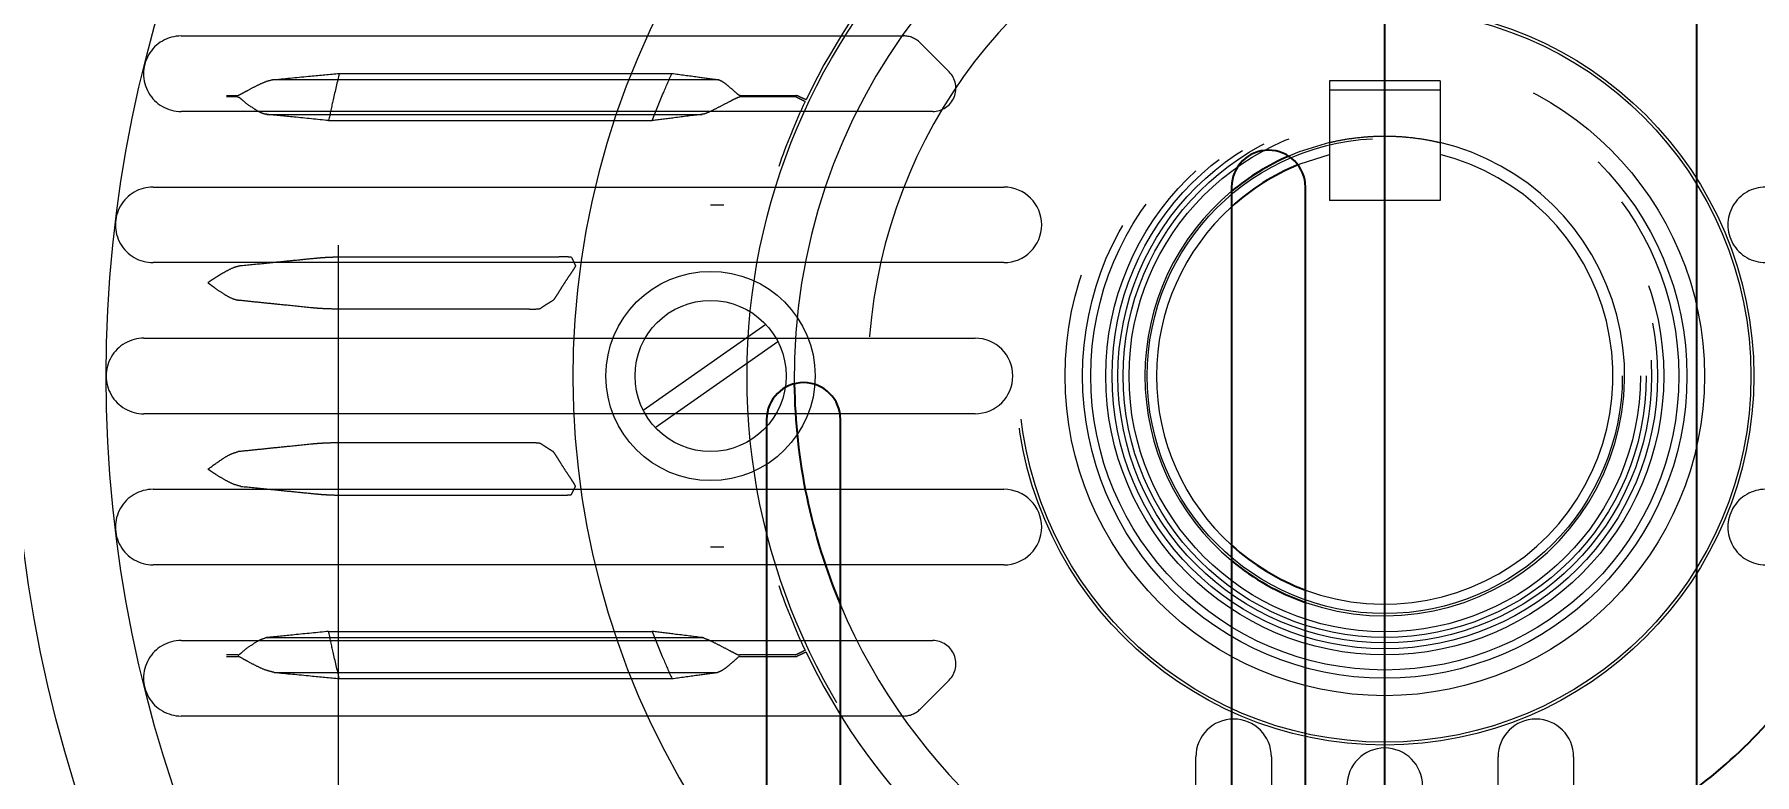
# Model space of a CAD drawing. Header units: millimetres. Extents: x 1293 to 41893, y 1011 to 26911.
# Drawn here: x 16667.7 to 16766.4, y 6748 to 6790.5 of the extents above; entities that cross this region are included whole.
import ezdxf

# ---------------------------------------------------------------- set-up
doc = ezdxf.new("R2010")
doc.units = ezdxf.units.MM
doc.header["$LTSCALE"] = 50
doc.linetypes.add('HIDDEN', pattern=[1.905, 1.27, -0.635])
doc.layers.add('CAPA_1', color=7, linetype='Continuous')
doc.styles.add('SLDTEXTSTYLE0', font='TXT', dxfattribs={"width": 0.75})
doc.dimstyles.new('SLDDIMSTYLE0', dxfattribs={"dimtxt": 100, "dimasz": 100, "dimexe": 0, "dimexo": 0.0625, "dimgap": 25, "dimtad": 2, "dimdec": 0, "dimlfac": 1.5, "dimrnd": 1e-09, "dimzin": 12, "dimdsep": 46, "dimtxsty": 'SLDTEXTSTYLE0', "dimsah": 1, "dimcen": 0.09, "dimadec": 0, "dimazin": 3, "dimtfac": 1, "dimtdec": 0, "dimtofl": 0, "dimtmove": 0, "dimatfit": 3, "dimfxl": 1, "dimfrac": 2, "dimtolj": 1, "dimtzin": 12, "dimarcsym": 0})

# ---------------------------------------------------------------- blocks, each defined once
blk = doc.blocks.new('_D_5')
at = {"layer": 'CAPA_1', "transparency": 16777216}
for p, q in [((11574.397, 7831.177), (17588.061, 7831.177)), ((17538.061, 7831.177), (17538.061, 4708.493)), ((16485.165, 4708.493), (17588.061, 4708.493))]:
    blk.add_line(p, q, dxfattribs=at)
for points in [[(17538.061, 7831.177), (17522.676, 7731.177), (17553.445, 7731.177)], [(17538.061, 4708.493), (17553.445, 4808.493), (17522.676, 4808.493)]]:
    blk.add_solid(points, dxfattribs=at)
at = {"layer": 'CAPA_1', "transparency": 16777216, "insert": (17409.154, 6122.057), "char_height": 100, "attachment_point": 1, "rotation": 90, "style": 'SLDTEXTSTYLE0'}
blk.add_mtext('4684', dxfattribs=at)
blk = doc.blocks.new('_D_14')
at = {"layer": 'CAPA_1', "transparency": 16777216}
for p, q in [((14179.915, 6343.653), (14179.915, 7568.725)), ((16745.162, 6492.001), (16745.162, 7568.725)), ((14179.915, 7518.725), (16745.162, 7518.725))]:
    blk.add_line(p, q, dxfattribs=at)
for points in [[(14179.915, 7518.725), (14279.915, 7503.341), (14279.915, 7534.11)], [(16745.162, 7518.725), (16645.162, 7534.11), (16645.162, 7503.341)]]:
    blk.add_solid(points, dxfattribs=at)
at = {"layer": 'CAPA_1', "transparency": 16777216, "insert": (15314.761, 7647.632), "char_height": 100, "attachment_point": 1, "style": 'SLDTEXTSTYLE0'}
blk.add_mtext('3848', dxfattribs=at)
blk = doc.blocks.new('_D_15')
at = {"layer": 'CAPA_1', "transparency": 16777216}
for p, q in [((6530.125, 8742.377), (6530.125, 9415.646)), ((16745.162, 6492.001), (16745.162, 9415.646)), ((6530.125, 9365.646), (16745.162, 9365.646))]:
    blk.add_line(p, q, dxfattribs=at)
for points in [[(6530.125, 9365.646), (6630.125, 9350.262), (6630.125, 9381.031)], [(16745.162, 9365.646), (16645.162, 9381.031), (16645.162, 9350.262)]]:
    blk.add_solid(points, dxfattribs=at)
at = {"layer": 'CAPA_1', "transparency": 16777216, "insert": (11452.921, 9494.553), "char_height": 100, "attachment_point": 1, "style": 'SLDTEXTSTYLE0'}
blk.add_mtext('15323', dxfattribs=at)

msp = doc.modelspace()

# ---------------------------------------------------------------- linework, layer by layer
at = {"color": 7, "linetype": 'Continuous', "lineweight": 25}
for p, q in [((16763.0452224, 6795.0681195), (16763.0452224, 6655.0681195)), ((16736.3785557, 6781.7347861), (16736.3785557, 6668.4014528)), ((16740.6118891, 6668.4014528), (16740.6118891, 6781.7347861)), ((16709.7118891, 6768.4014528), (16709.7118891, 6681.7347861)), ((16713.9452224, 6681.7347861), (16713.9452224, 6768.4014528))]:
    msp.add_line(p, q, dxfattribs=at)
at = {"color": 1, "linetype": 'HIDDEN', "lineweight": 18}
for p, q in [((16676.1383424, 6790.4014528), (16717.567132, 6790.4014528)), ((16718.509941, 6790.0109285), (16720.1766077, 6788.3442619)), ((16681.4688903, 6787.8976892), (16681.4684573, 6787.8976475)), ((16681.4684573, 6787.8976475), (16706.8936246, 6787.8976475)), ((16685.203398, 6788.2552273), (16704.2807582, 6788.2552273)), ((16748.3368891, 6787.8347861), (16741.9868891, 6787.8347861)), ((16741.9868891, 6787.8347861), (16741.9868891, 6780.9557861)), ((16748.3368891, 6787.8347861), (16748.3368891, 6780.9557861)), ((16679.374385, 6786.9014531), (16678.7281292, 6786.9014531)), ((16678.7288237, 6786.9888799), (16679.3957094, 6786.9888799)), ((16711.3711336, 6786.9014531), (16708.1453689, 6786.9014531)), ((16708.1832809, 6786.9888799), (16711.4264294, 6786.9888799)), ((16741.9868891, 6787.3057861), (16748.3368891, 6787.3057861)), ((16719.2337987, 6786.0681195), (16676.1383424, 6786.0681195)), ((16681.0468263, 6785.9052581), (16706.0113583, 6785.9052581)), ((16684.5916477, 6785.5476783), (16703.1549833, 6785.5476783)), ((16674.5249063, 6781.7347861), (16723.31838, 6781.7347861)), ((16748.3368891, 6780.9557861), (16741.9868891, 6780.9557861)), ((16685.1618891, 6738.4014528), (16685.1618891, 6778.4014528)), ((16723.31838, 6777.4014528), (16674.5249063, 6777.4014528)), ((16685.6499264, 6777.7393865), (16697.7998969, 6777.7393865)), ((16696.1129299, 6774.7341014), (16685.3811076, 6774.7341014)), ((16673.9952224, 6773.0681195), (16721.6618891, 6773.0681195)), ((16709.6665444, 6773.8545011), (16702.6356087, 6768.9313869)), ((16703.3239004, 6767.9484045), (16710.3548361, 6772.8715187)), ((16721.6618891, 6768.7347861), (16673.9952224, 6768.7347861)), ((16696.1129299, 6767.0688042), (16685.3811076, 6767.0688042)), ((16674.5249063, 6764.4014528), (16723.31838, 6764.4014528)), ((16685.6499264, 6764.0635192), (16697.7998969, 6764.0635192)), ((16723.31838, 6760.0681195), (16674.5249063, 6760.0681195)), ((16684.5916477, 6756.2552273), (16703.1549833, 6756.2552273)), ((16676.1383424, 6755.7347861), (16719.2337987, 6755.7347861)), ((16681.0468263, 6755.8976475), (16706.0113583, 6755.8976475)), ((16679.374385, 6754.9014526), (16678.7281292, 6754.9014526)), ((16678.7288237, 6754.8140257), (16679.3957095, 6754.8140257)), ((16711.3711336, 6754.9014526), (16708.1453688, 6754.9014526)), ((16708.183281, 6754.8140257), (16711.4264294, 6754.8140257)), ((16681.4684573, 6753.9052581), (16706.8936246, 6753.9052581)), ((16681.4688903, 6753.9052164), (16681.4684573, 6753.9052581)), ((16685.203398, 6753.5476783), (16704.2807582, 6753.5476783)), ((16720.1766077, 6753.4586438), (16718.509941, 6751.7919771)), ((16717.567132, 6751.4014528), (16676.1383424, 6751.4014528)), ((16734.3285557, 6700.2644701), (16734.3285557, 6749.0579437)), ((16738.6618891, 6749.0579437), (16738.6618891, 6700.2644701)), ((16751.6618891, 6700.2644701), (16751.6618891, 6749.0579437)), ((16755.9952224, 6749.0579437), (16755.9952224, 6700.2644701))]:
    msp.add_line(p, q, dxfattribs=at)
at = {"color": 1, "linetype": 'HIDDEN', "lineweight": 18, "flags": 128}
for points in [[(16741.9868891, 6784.2884282), (16740.2497959, 6783.7530316), (16739.6510466, 6783.5078937)], [(16740.1844039, 6783.0099778), (16740.3096885, 6783.0607244), (16741.9868891, 6783.6022839)], [(16707.2500888, 6780.6975556), (16707.1557215, 6780.6984159), (16707.0613567, 6780.6992783), (16706.9669945, 6780.7001428), (16706.8726349, 6780.7010095), (16706.7782779, 6780.7018783), (16706.6839234, 6780.7027493), (16706.5895716, 6780.7036223), (16706.4952224, 6780.7044976)], [(16706.4952224, 6761.0984081), (16706.5895716, 6761.0992833), (16706.6839234, 6761.1001564), (16706.7782779, 6761.1010273), (16706.8726349, 6761.1018961), (16706.9669945, 6761.1027628), (16707.0613567, 6761.1036273), (16707.1557215, 6761.1044897), (16707.2500888, 6761.10535)]]:
    msp.add_lwpolyline(points, dxfattribs=at)
at = {"color": 1, "linetype": 'HIDDEN', "lineweight": 18}
for centre, radius in [((16745.1618891, 6770.9014528), 86.6666667), ((16745.1618891, 6770.9014528), 78.6905989), ((16745.1618891, 6770.9014528), 73.3333333), ((16745.1618891, 6770.9014528), 36.576), ((16745.1618891, 6770.9014528), 21.1666667), ((16745.1618891, 6770.9014528), 21), ((16745.1618891, 6770.9014528), 18.3333333), ((16745.1618891, 6770.9014528), 17.3333333), ((16745.1618891, 6770.9014528), 16.8619288), ((16745.1618891, 6770.9014528), 16), ((16745.1618891, 6770.9014528), 15.6427344), ((16745.1618891, 6770.9014528), 15.3022674), ((16745.1618891, 6770.9014528), 15), ((16745.1618891, 6770.9014528), 14.6666667), ((16745.1618891, 6770.9014528), 13.625), ((16706.4952224, 6770.9014528), 6), ((16706.4952224, 6770.9014528), 4.3333333)]:
    msp.add_circle(centre, radius, dxfattribs=at)
for centre, radius, start, end in [((16745.1618891, 6770.9014528), 87.6666667, 284.612553005, 246.148151583), ((16745.1618891, 6778.4014528), 60, 0, 180), ((16745.1618891, 6770.9014528), 46.5666667, 16.923767291, 220.423345957), ((16745.1618891, 6770.9014528), 33.8666667, 310.772044841, 180.762723665), ((16745.1618891, 6770.9014528), 29.6333333, 52.879949427, 252.758466507), ((16745.1618891, 6770.9014528), 36.7787701, 135.885247552, 154.483399687), ((16676.1383424, 6788.2347861), 2.1666667, 90, 270.000001124), ((16717.567132, 6789.0681195), 1.3333333, 45, 90), ((16719.2337987, 6787.4014528), 1.3333333, 270, 45), ((16745.1618891, 6770.9014528), 36.7787701, 154.674819664, 160.933003354), ((16745.1618891, 6770.9014528), 13.7583333, 250.688206011, 76.657636203), ((16745.1618891, 6770.9014528), 13.0916667, 249.66250565, 75.964638731), ((16674.5249063, 6779.5681195), 2.1666667, 90, 270.000001124), ((16723.31838, 6779.5681195), 2.1666667, 270, 90), ((16745.1618891, 6770.9014528), 13.7583333, 129.672686873, 230.327313127), ((16767.0053982, 6779.5681195), 2.1666667, 90, 270.000001124), ((16745.1618891, 6770.9014528), 13.0916667, 132.137357125, 227.862642875), ((16673.9952224, 6770.9014528), 2.1666667, 90, 270.000001124), ((16721.6618891, 6770.9014528), 2.1666667, 270, 90), ((16674.5249063, 6762.2347861), 2.1666667, 90, 270.000001124), ((16723.31838, 6762.2347861), 2.1666667, 270, 90), ((16767.0053982, 6762.2347861), 2.1666667, 90, 270.000001124), ((16745.1618891, 6770.9014528), 36.7787701, 199.066996646, 205.325180336), ((16745.1618891, 6770.9014528), 33.8666667, 202.816433272, 254.968479694), ((16676.1383424, 6753.5681195), 2.1666667, 90, 270.000001124), ((16719.2337987, 6754.4014528), 1.3333333, 315, 90), ((16745.1618891, 6770.9014528), 36.7787701, 205.516600313, 224.114752448), ((16717.567132, 6752.7347861), 1.3333333, 270, 315), ((16736.4952224, 6749.0579437), 2.1666667, 0, 180), ((16753.8285557, 6749.0579437), 2.1666667, 0, 180), ((16745.1618891, 6747.4014528), 2.1666667, 0, 180)]:
    msp.add_arc(centre, radius, start, end, dxfattribs=at)
at = {"color": 7, "linetype": 'Continuous', "lineweight": 25}
for centre, radius, start, end in [((16738.4952224, 6781.7347861), 2.1166667, 0, 180), ((16745.1618891, 6770.9014528), 13.7583333, 113.612302654, 129.672686873), ((16745.1618891, 6770.9014528), 13.0916667, 112.34623004, 132.137357125), ((16711.8285557, 6768.4014528), 2.1166667, 0, 180), ((16745.1618891, 6770.9014528), 33.8666667, 180.762767822, 202.816433272), ((16745.1618891, 6770.9014528), 13.0916667, 227.862642875, 249.66250565), ((16745.1618891, 6770.9014528), 13.7583333, 230.327313127, 250.688206011), ((16745.1618891, 6770.9014528), 29.6333333, 307.120050573, 318.274686408)]:
    msp.add_arc(centre, radius, start, end, dxfattribs=at)
at = {"color": 1, "linetype": 'HIDDEN', "lineweight": 18}
for points, knots in [([(16681.4684573, 6787.8976475), (16681.3097638, 6787.8628454), (16680.9925213, 6787.7932728), (16680.4576382, 6787.5429862), (16680.016553, 6787.3116458), (16679.7100026, 6787.1396342), (16679.55711, 6787.0536681), (16679.4776953, 6787.0128172), (16679.43115, 6786.9930748), (16679.4063266, 6786.9901366), (16679.3957094, 6786.9888799)], [0, 0, 0, 0, 0.2499085822, 0.4995895258, 0.7496363171, 0.8743991621, 0.9370543318, 0.9685267854, 0.9865387026, 1, 1, 1, 1]), ([(16681.4688903, 6787.8976892), (16682.1650801, 6787.9646525), (16683.4082763, 6788.0842299), (16684.6548886, 6788.2029781), (16685.203398, 6788.2552273)], [0, 0, 0, 0, 0.5599999441, 1, 1, 1, 1]), ([(16685.203398, 6788.2552273), (16685.0822057, 6787.7514386), (16684.8657887, 6786.851807), (16684.6754138, 6785.9461656), (16684.5916477, 6785.5476783)], [0, 0, 0, 0, 0.5599943946, 1, 1, 1, 1]), ([(16703.1549833, 6785.5476783), (16703.352498, 6786.0584094), (16703.7052142, 6786.9704584), (16704.1048926, 6787.8626479), (16704.2807582, 6788.2552273)], [0, 0, 0, 0, 0.5599820195, 1, 1, 1, 1]), ([(16704.2807582, 6788.2552273), (16704.767904, 6788.1885953), (16705.637807, 6788.0696094), (16706.5099026, 6787.9501914), (16706.8936246, 6787.8976475)], [0, 0, 0, 0, 0.5599999848, 1, 1, 1, 1]), ([(16706.8936246, 6787.8976475), (16706.9001701, 6787.8966662), (16706.9118581, 6787.894914), (16706.9232474, 6787.8923649), (16706.9282584, 6787.8912434)], [0, 0, 0, 0, 0.5600241024, 1, 1, 1, 1]), ([(16708.1832809, 6786.9888799), (16708.1738794, 6786.9898969), (16708.1339808, 6786.9942129), (16708.0041212, 6787.0960401), (16707.7846023, 6787.2947744), (16707.4811984, 6787.5573633), (16707.1788817, 6787.7932724), (16707.0118185, 6787.858579), (16706.9282584, 6787.8912434)], [0, 0, 0, 0, 0.0148066678, 0.0628371167, 0.2509392307, 0.5009354143, 0.7503824561, 1, 1, 1, 1]), ([(16679.374385, 6786.9014531), (16679.3839099, 6786.9000845), (16679.4675733, 6786.8880637), (16679.7213635, 6786.629555), (16680.1286945, 6786.3546671), (16680.601324, 6786.0380011), (16680.8490179, 6785.9570997), (16680.9729865, 6785.9166093)], [0, 0, 0, 0, 0.01430766116, 0.12567368357, 0.50024069644, 0.74987495444, 1, 1, 1, 1]), ([(16706.1148791, 6785.9279132), (16706.2511799, 6785.9821178), (16706.5240733, 6786.0906431), (16707.0400428, 6786.3607959), (16707.4899245, 6786.5944746), (16707.8133973, 6786.7626692), (16707.9789638, 6786.8425593), (16708.0708596, 6786.8869148), (16708.1209215, 6786.8966829), (16708.1453689, 6786.9014531)], [0, 0, 0, 0, 0.249956233, 0.5004472549, 0.7497339394, 0.8787966209, 0.9393460892, 0.9703799692, 1, 1, 1, 1]), ([(16711.3836481, 6786.8988584), (16711.3813913, 6786.8997159), (16711.3773514, 6786.9012508), (16711.3730376, 6786.9013911), (16711.3711336, 6786.9014531)], [0, 0, 0, 0, 0.5586226907, 1, 1, 1, 1]), ([(16711.9177556, 6786.6337611), (16711.9102307, 6786.6382718), (16711.8967073, 6786.6463781), (16711.8373862, 6786.6770496), (16711.7399245, 6786.7261571), (16711.5844521, 6786.8024694), (16711.4482597, 6786.8678438), (16711.3836481, 6786.8988584)], [0, 0, 0, 0, 0.1801093328, 0.323682027, 0.5005579199, 0.7630574511, 1, 1, 1, 1]), ([(16711.4381437, 6786.986473), (16711.4360307, 6786.9872647), (16711.4322486, 6786.9886818), (16711.4282112, 6786.9888192), (16711.4264294, 6786.9888799)], [0, 0, 0, 0, 0.5586801675, 1, 1, 1, 1]), ([(16711.9705013, 6786.7447387), (16711.9623266, 6786.7476917), (16711.9476582, 6786.7529905), (16711.8875011, 6786.7791209), (16711.7900324, 6786.8226755), (16711.6363041, 6786.89331), (16711.5018417, 6786.9565261), (16711.4381437, 6786.986473)], [0, 0, 0, 0, 0.181249914, 0.3252275968, 0.5007170658, 0.763477772, 1, 1, 1, 1]), ([(16681.0468263, 6785.9052581), (16681.0329575, 6785.9068605), (16681.0081648, 6785.9097249), (16680.9837457, 6785.9145037), (16680.9729865, 6785.9166093)], [0, 0, 0, 0, 0.5593928306, 1, 1, 1, 1]), ([(16684.5916477, 6785.5476783), (16683.9298055, 6785.6142829), (16682.7479444, 6785.7332197), (16681.5666124, 6785.8526908), (16681.0468263, 6785.9052581)], [0, 0, 0, 0, 0.5599999994, 1, 1, 1, 1]), ([(16706.0113583, 6785.9052581), (16705.4761079, 6785.8384658), (16704.5203034, 6785.7191938), (16703.5721646, 6785.6000859), (16703.1549833, 6785.5476783)], [0, 0, 0, 0, 0.5599998237, 1, 1, 1, 1]), ([(16706.1148791, 6785.9279132), (16706.0952246, 6785.9223368), (16706.0602142, 6785.9124036), (16706.0262537, 6785.9074367), (16706.0113583, 6785.9052581)], [0, 0, 0, 0, 0.5613900411, 1, 1, 1, 1]), ([(16741.9868891, 6784.2884282), (16741.9989222, 6784.2913167), (16742.0229279, 6784.2970792), (16742.2741337, 6784.3547798), (16742.8577198, 6784.4757691), (16743.7391536, 6784.5951757), (16744.5361961, 6784.6513852), (16744.9529102, 6784.6569803), (16745.1618891, 6784.6597861)], [0, 0, 0, 0, 0.1256015541, 0.2505717668, 0.5002548069, 0.7496483986, 0.8744506091, 1, 1, 1, 1]), ([(16745.1618891, 6784.6597861), (16745.3701907, 6784.6569975), (16745.7870341, 6784.6514169), (16746.584276, 6784.5952326), (16747.465938, 6784.4757748), (16748.049701, 6784.354771), (16748.3008994, 6784.2970669), (16748.3248912, 6784.2913081), (16748.3368891, 6784.2884282)], [0, 0, 0, 0, 0.1251441204, 0.2504325271, 0.4997989702, 0.7492380061, 0.8745990374, 1, 1, 1, 1]), ([(16679.5445178, 6777.2284365), (16679.4005906, 6777.1914892), (16679.1128609, 6777.1176267), (16678.5117542, 6776.7992495), (16678.0697937, 6776.5150433), (16677.7605194, 6776.3137807), (16677.7207979, 6776.274661), (16677.6749494, 6776.265231), (16677.6693869, 6776.264087)], [0, 0, 0, 0, 0.249516621, 0.4988173014, 0.9304209361, 0.937094123, 0.9923680261, 1, 1, 1, 1]), ([(16679.5445178, 6777.2284365), (16679.5486226, 6777.2289548), (16679.5559526, 6777.2298805), (16679.5632843, 6777.2306446), (16679.5665103, 6777.2309808)], [0, 0, 0, 0, 0.56000000173, 1, 1, 1, 1]), ([(16679.5665103, 6777.2309808), (16680.0554985, 6777.2803236), (16680.8608907, 6777.361594), (16681.983242, 6777.4744738), (16682.9331712, 6777.5698509), (16683.566721, 6777.6332942), (16683.8834959, 6777.6650159)], [0, 0, 0, 0, 0.3399999991, 0.5599999995, 0.7799999998, 1, 1, 1, 1]), ([(16683.8834959, 6777.6650159), (16684.0050267, 6777.6758563), (16684.2484436, 6777.6975688), (16684.7054812, 6777.7215972), (16685.1830929, 6777.7365334), (16685.5029986, 6777.7384885), (16685.6499264, 6777.7393865)], [0, 0, 0, 0, 0.2494820137, 0.4996934434, 0.7702168118, 1, 1, 1, 1]), ([(16698.7452277, 6777.2309808), (16698.744834, 6777.2211062), (16698.7440445, 6777.2013066), (16698.6980526, 6777.1186622), (16698.626613, 6777.0056715), (16698.5035858, 6776.8210506), (16698.3196733, 6776.5483864), (16698.0923898, 6776.2015023), (16697.8771494, 6775.8601228), (16697.6904451, 6775.5586439), (16697.5386993, 6775.3189271), (16697.487318, 6775.2653915), (16697.4615964, 6775.2385915)], [0, 0, 0, 0, 0.06253057559, 0.12537891303, 0.18672231994, 0.25108125478, 0.37621318921, 0.50139239947, 0.62634002818, 0.75096695117, 0.87533352639, 1, 1, 1, 1]), ([(16698.5238926, 6777.6922754), (16698.5189682, 6777.6959324), (16698.5089571, 6777.7033669), (16698.4353316, 6777.7164323), (16698.2858531, 6777.7289649), (16698.056092, 6777.7377931), (16697.885333, 6777.7388551), (16697.7998969, 6777.7393865)], [0, 0, 0, 0, 0.1233476742, 0.2507569007, 0.5002717632, 0.7499702663, 1, 1, 1, 1]), ([(16698.5238926, 6777.6922754), (16698.5487186, 6777.6399976), (16698.5896084, 6777.5538932), (16698.6471016, 6777.4339569), (16698.6959829, 6777.3324703), (16698.7288128, 6777.2648107), (16698.7452277, 6777.2309808)], [0, 0, 0, 0, 0.3399999993, 0.5599999995, 0.7799999998, 1, 1, 1, 1]), ([(16677.6670652, 6776.2347861), (16677.671165, 6776.2340565), (16677.6812783, 6776.2322566), (16677.7006906, 6776.22092), (16677.7335919, 6776.197932), (16677.7648816, 6776.1747691), (16677.7937098, 6776.1533858), (16677.8296289, 6776.1267302), (16677.9336153, 6776.0498187), (16678.175953, 6775.8731179), (16678.5426164, 6775.6250145), (16678.985535, 6775.3617242), (16679.2506935, 6775.283846), (16679.3834355, 6775.2448591)], [0, 0, 0, 0, 0.0058989916, 0.0145514555, 0.0314446956, 0.062936122, 0.0693808495, 0.0820262129, 0.1259090653, 0.2511358662, 0.501365169, 0.75037658, 1, 1, 1, 1]), ([(16679.4297334, 6775.2385915), (16679.4210706, 6775.2395596), (16679.4056013, 6775.2412883), (16679.3902083, 6775.243768), (16679.3834355, 6775.2448591)], [0, 0, 0, 0, 0.5600002234, 1, 1, 1, 1]), ([(16683.6352766, 6774.8082696), (16683.1586287, 6774.8569125), (16682.3735615, 6774.9370303), (16681.2801172, 6775.0488927), (16680.3549124, 6775.1436574), (16679.7381264, 6775.2069468), (16679.4297334, 6775.2385915)], [0, 0, 0, 0, 0.3399999998, 0.5599999999, 0.7799999999, 1, 1, 1, 1]), ([(16697.4615964, 6775.2385915), (16697.3783932, 6775.1866585), (16697.2413526, 6775.101122), (16697.055798, 6774.9818997), (16696.9008722, 6774.8809885), (16696.7996093, 6774.8136854), (16696.7489778, 6774.7800338)], [0, 0, 0, 0, 0.3399999231, 0.5599999504, 0.7799999763, 1, 1, 1, 1]), ([(16685.3811076, 6774.7341014), (16685.2203348, 6774.7351051), (16684.9033722, 6774.7370839), (16684.4335623, 6774.7524823), (16683.9951075, 6774.7756779), (16683.7556209, 6774.7973694), (16683.6352766, 6774.8082696)], [0, 0, 0, 0, 0.253469015, 0.4997125991, 0.7486008337, 1, 1, 1, 1]), ([(16696.1129299, 6774.7341014), (16696.1903792, 6774.7347305), (16696.3452875, 6774.7359887), (16696.5417286, 6774.7458137), (16696.6930963, 6774.7604857), (16696.7303415, 6774.7735146), (16696.7489778, 6774.7800338)], [0, 0, 0, 0, 0.249788509, 0.4996078572, 0.7496192679, 1, 1, 1, 1]), ([(16683.6352766, 6766.9946361), (16683.1586287, 6766.9459931), (16682.3735615, 6766.8658753), (16681.2801172, 6766.754013), (16680.3549124, 6766.6592482), (16679.7381264, 6766.5959589), (16679.4297334, 6766.5643142)], [0, 0, 0, 0, 0.3399999998, 0.5599999999, 0.7799999999, 1, 1, 1, 1]), ([(16685.3811076, 6767.0688042), (16685.220329, 6767.0678006), (16684.9033662, 6767.0658221), (16684.4335516, 6767.0504229), (16683.9951026, 6767.0272268), (16683.7556165, 6767.0055357), (16683.6352766, 6766.9946361)], [0, 0, 0, 0, 0.2534779648, 0.4997126012, 0.7486094943, 1, 1, 1, 1]), ([(16696.7489778, 6767.0228718), (16696.7304506, 6767.029382), (16696.6933828, 6767.0424071), (16696.5419902, 6767.0570629), (16696.3456474, 6767.0669269), (16696.1905481, 6767.0681781), (16696.1129299, 6767.0688042)], [0, 0, 0, 0, 0.2498928227, 0.4999663091, 0.7497620676, 1, 1, 1, 1]), ([(16697.4615964, 6766.5643142), (16697.3783932, 6766.6162471), (16697.2413526, 6766.7017837), (16697.055798, 6766.821006), (16696.9008722, 6766.9219171), (16696.7996093, 6766.9892202), (16696.7489778, 6767.0228718)], [0, 0, 0, 0, 0.3399999231, 0.5599999504, 0.7799999763, 1, 1, 1, 1]), ([(16677.6670652, 6765.5681195), (16677.6712286, 6765.5689821), (16677.7145844, 6765.5779647), (16677.7503211, 6765.6178101), (16678.0325295, 6765.823789), (16678.4366863, 6766.1164286), (16678.9854325, 6766.4408306), (16679.2506593, 6766.5189426), (16679.3834355, 6766.5580465)], [0, 0, 0, 0, 0.00604630283, 0.06296269147, 0.06942816862, 0.5004496842, 0.74991827584, 1, 1, 1, 1]), ([(16679.4297334, 6766.5643142), (16679.4210706, 6766.5633461), (16679.4056013, 6766.5616173), (16679.3902083, 6766.5591376), (16679.3834355, 6766.5580465)], [0, 0, 0, 0, 0.5600002233, 1, 1, 1, 1]), ([(16698.7452277, 6764.5719248), (16698.7448355, 6764.5817986), (16698.7440493, 6764.6015945), (16698.6980457, 6764.6842544), (16698.6266068, 6764.7972434), (16698.5035782, 6764.9818663), (16698.3196732, 6765.2545193), (16698.0923898, 6765.6014033), (16697.8771494, 6765.9427828), (16697.6904451, 6766.2442617), (16697.5386993, 6766.4839785), (16697.487318, 6766.5375141), (16697.4615964, 6766.5643142)], [0, 0, 0, 0, 0.0625371939, 0.1253793439, 0.1867357986, 0.2510815854, 0.3762134646, 0.5013926196, 0.6263401931, 0.7509670611, 0.8753335814, 1, 1, 1, 1]), ([(16679.5445178, 6764.5744691), (16679.4006264, 6764.6113016), (16679.1129681, 6764.6849348), (16678.6280527, 6764.9432101), (16678.2267872, 6765.1846834), (16677.9608464, 6765.3573222), (16677.8466541, 6765.4325903), (16677.8072883, 6765.4586526), (16677.7755006, 6765.4796669), (16677.7414167, 6765.5024884), (16677.7062958, 6765.5238899), (16677.6859806, 6765.5361166), (16677.6749769, 6765.5379084), (16677.6693869, 6765.5388187)], [0, 0, 0, 0, 0.2491391029, 0.498062592, 0.7486092843, 0.8742724029, 0.9177998103, 0.9305008597, 0.9371562218, 0.9686015944, 0.9851177147, 0.9924395812, 1, 1, 1, 1]), ([(16679.5445178, 6764.5744691), (16679.5486226, 6764.5739508), (16679.5559526, 6764.5730252), (16679.5632843, 6764.572261), (16679.5665103, 6764.5719248)], [0, 0, 0, 0, 0.5600000019, 1, 1, 1, 1]), ([(16679.5665103, 6764.5719248), (16680.0554985, 6764.522582), (16680.8608907, 6764.4413116), (16681.983242, 6764.3284318), (16682.9331712, 6764.2330548), (16683.566721, 6764.1696114), (16683.8834959, 6764.1378897)], [0, 0, 0, 0, 0.3399999991, 0.5599999995, 0.7799999998, 1, 1, 1, 1]), ([(16683.8834959, 6764.1378897), (16684.0050267, 6764.1270493), (16684.2484436, 6764.1053369), (16684.7054842, 6764.0813082), (16685.1830962, 6764.0663725), (16685.5030019, 6764.0644172), (16685.6499264, 6764.0635192)], [0, 0, 0, 0, 0.24948201693, 0.49969344992, 0.77022183002, 1, 1, 1, 1]), ([(16697.7998969, 6764.0635192), (16697.8850543, 6764.0640472), (16698.0555555, 6764.0651044), (16698.2852165, 6764.0739047), (16698.4349705, 6764.0864302), (16698.5088933, 6764.0995072), (16698.518947, 6764.1069627), (16698.5238926, 6764.1106303)], [0, 0, 0, 0, 0.2492126598, 0.4989710756, 0.7485346281, 0.8762983756, 1, 1, 1, 1]), ([(16698.5238926, 6764.1106303), (16698.5487186, 6764.162908), (16698.5896084, 6764.2490125), (16698.6471016, 6764.3689488), (16698.6959829, 6764.4704353), (16698.7288128, 6764.538095), (16698.7452277, 6764.5719248)], [0, 0, 0, 0, 0.3399999993, 0.5599999995, 0.7799999998, 1, 1, 1, 1]), ([(16684.5916477, 6756.2552273), (16683.9298055, 6756.1886227), (16682.7479444, 6756.0696859), (16681.5666124, 6755.9502148), (16681.0468263, 6755.8976475)], [0, 0, 0, 0, 0.5599999994, 1, 1, 1, 1]), ([(16685.203398, 6753.5476783), (16685.0822057, 6754.051467), (16684.8657887, 6754.9510986), (16684.6754138, 6755.85674), (16684.5916477, 6756.2552273)], [0, 0, 0, 0, 0.5599943946, 1, 1, 1, 1]), ([(16706.0113583, 6755.8976475), (16705.4761079, 6755.9644398), (16704.5203034, 6756.0837118), (16703.5721646, 6756.2028198), (16703.1549833, 6756.2552273)], [0, 0, 0, 0, 0.5599998237, 1, 1, 1, 1]), ([(16703.1549833, 6756.2552273), (16703.352498, 6755.7444963), (16703.7052142, 6754.8324472), (16704.1048926, 6753.9402577), (16704.2807582, 6753.5476783)], [0, 0, 0, 0, 0.5599820195, 1, 1, 1, 1]), ([(16679.374385, 6754.9014528), (16679.3838927, 6754.9028129), (16679.4675594, 6754.9147815), (16679.7213468, 6755.173409), (16680.1286948, 6755.4482216), (16680.601324, 6755.7649081), (16680.8490179, 6755.8458071), (16680.9729865, 6755.8862963)], [0, 0, 0, 0, 0.0142814236, 0.12567493364, 0.50024141115, 0.7498753121, 1, 1, 1, 1]), ([(16681.0468263, 6755.8976475), (16681.0329575, 6755.8960452), (16681.0081648, 6755.8931807), (16680.9837457, 6755.8884019), (16680.9729865, 6755.8862963)], [0, 0, 0, 0, 0.5593928306, 1, 1, 1, 1]), ([(16706.1148791, 6755.8749925), (16706.0952246, 6755.8805689), (16706.0602142, 6755.8905021), (16706.0262537, 6755.895469), (16706.0113583, 6755.8976475)], [0, 0, 0, 0, 0.5613900412, 1, 1, 1, 1]), ([(16706.1148791, 6755.8749925), (16706.2511953, 6755.82078), (16706.5241629, 6755.7122218), (16707.040167, 6755.442051), (16707.4869053, 6755.2099789), (16707.8084891, 6755.0428174), (16707.9725424, 6754.9635109), (16708.0675084, 6754.9171749), (16708.119397, 6754.9066972), (16708.1453688, 6754.9014528)], [0, 0, 0, 0, 0.2499833987, 0.5005816009, 0.7497569664, 0.8744379909, 0.9370549936, 0.9684941536, 1, 1, 1, 1]), ([(16711.9177556, 6755.1691446), (16711.9102298, 6755.1646334), (16711.896705, 6755.1565262), (16711.8373806, 6755.1258532), (16711.7399179, 6755.0767452), (16711.5844487, 6755.0004347), (16711.4482564, 6754.9350602), (16711.3836481, 6754.9040472)], [0, 0, 0, 0, 0.180124549, 0.3237023321, 0.5005579435, 0.763069672, 1, 1, 1, 1]), ([(16681.4684573, 6753.9052581), (16681.3097638, 6753.9400603), (16680.9925213, 6754.009633), (16680.4576382, 6754.2599188), (16680.0165531, 6754.4912618), (16679.7100026, 6754.6632687), (16679.5571101, 6754.7492414), (16679.4776791, 6754.790091), (16679.4311326, 6754.8098484), (16679.406309, 6754.8127756), (16679.3957095, 6754.8140255)], [0, 0, 0, 0, 0.2499084066, 0.4995891747, 0.7496357904, 0.8743985477, 0.9370536733, 0.9685261046, 0.9865608662, 1, 1, 1, 1]), ([(16708.183281, 6754.8140255), (16708.1738999, 6754.8130167), (16708.1339959, 6754.8087259), (16708.0041437, 6754.7068507), (16707.7845989, 6754.5081468), (16707.4811995, 6754.2455377), (16707.1788814, 6754.0096344), (16707.0118184, 6753.944327), (16706.9282584, 6753.9116622)], [0, 0, 0, 0, 0.0147727342, 0.0628383577, 0.2509402227, 0.5009360755, 0.7503827867, 1, 1, 1, 1]), ([(16711.3711336, 6754.9014526), (16711.3735518, 6754.901555), (16711.3778759, 6754.9017381), (16711.3818823, 6754.9033408), (16711.3836481, 6754.9040472)], [0, 0, 0, 0, 0.5592406893, 1, 1, 1, 1]), ([(16711.4264294, 6754.8140257), (16711.4286923, 6754.8141254), (16711.4327384, 6754.8143036), (16711.4364902, 6754.8157813), (16711.4381437, 6754.8164326)], [0, 0, 0, 0, 0.5592790096, 1, 1, 1, 1]), ([(16711.9705013, 6755.0581669), (16711.9623275, 6755.0552143), (16711.9476606, 6755.0499161), (16711.8875067, 6755.0237872), (16711.790039, 6754.9802332), (16711.6363075, 6754.9095973), (16711.501845, 6754.8463811), (16711.4381437, 6754.8164326)], [0, 0, 0, 0, 0.1812347193, 0.32520732, 0.5007170443, 0.7634654968, 1, 1, 1, 1]), ([(16681.4688903, 6753.9052164), (16682.1650801, 6753.8382531), (16683.4082763, 6753.7186757), (16684.6548886, 6753.5999275), (16685.203398, 6753.5476783)], [0, 0, 0, 0, 0.5599999441, 1, 1, 1, 1]), ([(16704.2807582, 6753.5476783), (16704.767904, 6753.6143104), (16705.637807, 6753.7332962), (16706.5099026, 6753.8527142), (16706.8936246, 6753.9052581)], [0, 0, 0, 0, 0.5599999848, 1, 1, 1, 1]), ([(16706.8936246, 6753.9052581), (16706.9001701, 6753.9062394), (16706.9118581, 6753.9079917), (16706.9232474, 6753.9105407), (16706.9282584, 6753.9116622)], [0, 0, 0, 0, 0.56002410242, 1, 1, 1, 1])]:
    msp.add_open_spline(points, degree=3, knots=knots, dxfattribs=at)

# ---------------------------------------------------------------- dimensions: what is measured, and where the dimension line sits
at = {"layer": 'CAPA_1'}
for base, p1, picture, middle in [((16745.1618891, 9365.6463094), (6530.1246702, 8678.8772747), '_D_15', (11637.6432797, 9365.6463094)), ((16745.1618891, 7518.725443), (14179.9148163, 6280.1529069), '_D_14', (15462.5383527, 7518.725443))]:
    dim = msp.add_linear_dim(base=base, p1=p1, p2=(16745.1618891, 6428.5014528), dimstyle='SLDDIMSTYLE0', dxfattribs=at)
    dim.commit()
    dim.dimension.update_dxf_attribs({"geometry": picture, "text_midpoint": middle, "dimtype": 160})
dim = msp.add_linear_dim(base=(17538.0605071, 4708.4929069), p1=(11510.8968592, 7831.1769069), p2=(16421.6646746, 4708.4929069), angle=90, dimstyle='SLDDIMSTYLE0', dxfattribs=at)
dim.commit()
dim.dimension.update_dxf_attribs({"geometry": '_D_5', "text_midpoint": (17538.0605071, 6269.8349069), "dimtype": 160})

doc.saveas('drawing.dxf')
